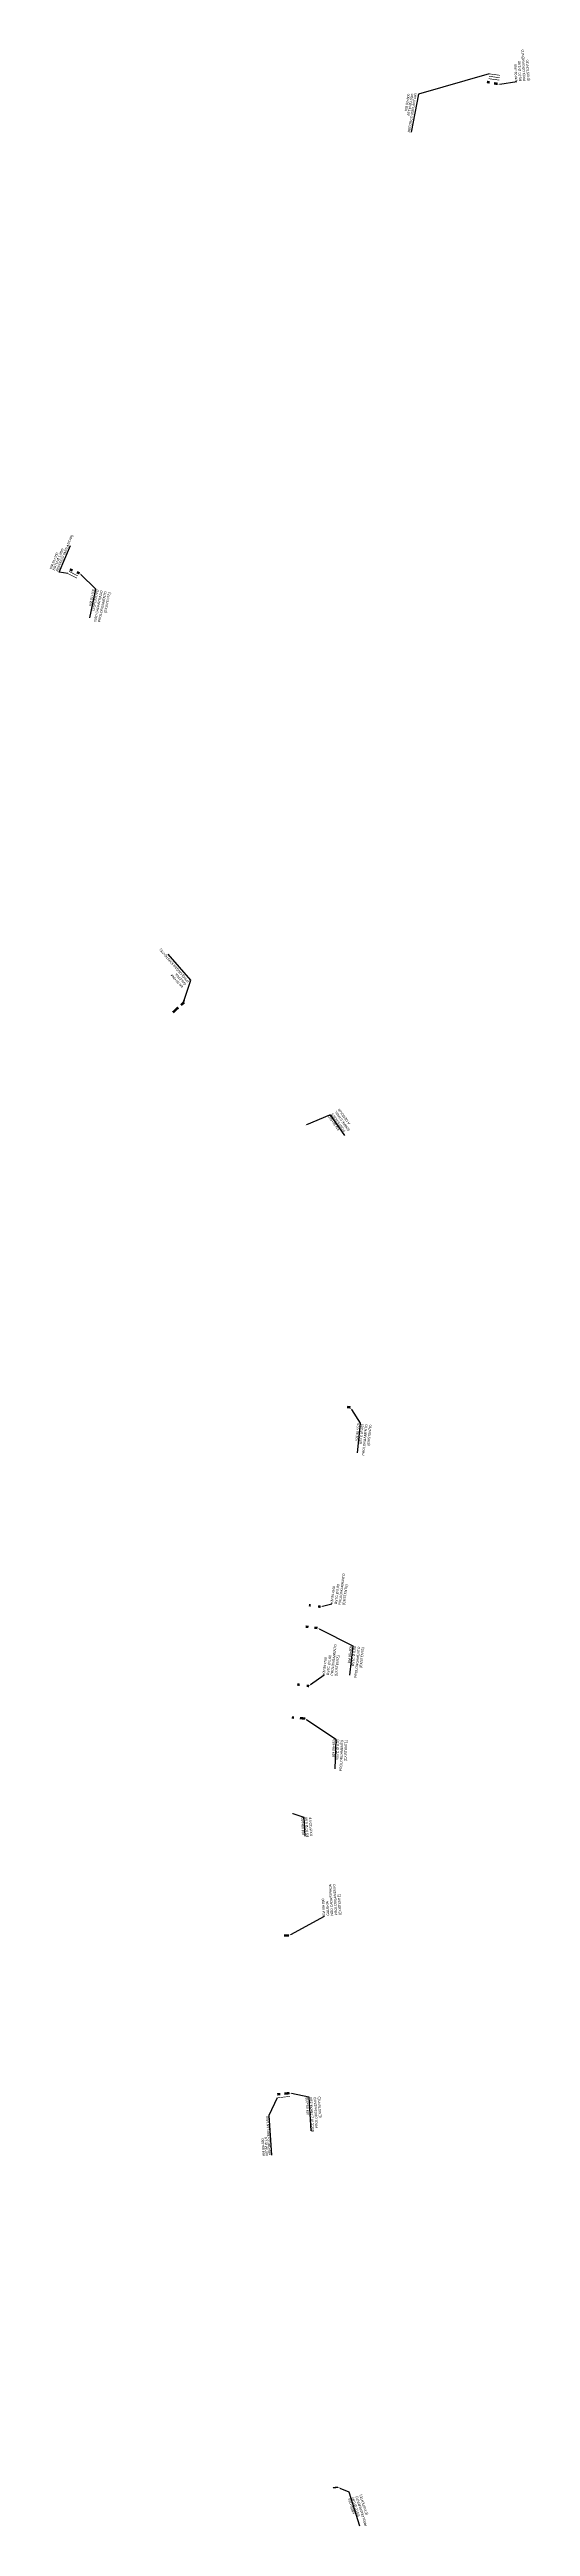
# Model space of a CAD drawing. Header units: metres. Extents: x 290209 to 324422, y 7399791 to 7463837.
# Drawn here: x 295744 to 296536, y 7455805 to 7459885 of the extents above; entities that cross this region are included whole.
import ezdxf
from ezdxf import colors
from ezdxf.entities.mleader import LeaderData, LeaderLine
from ezdxf.math import Vec2, Vec3

# ---------------------------------------------------------------- set-up
doc = ezdxf.new("R2010")
doc.units = ezdxf.units.M
for name, color, linetype in [('_DRENAGEM _TEXTOS_TIC', 2, 'Continuous'), ('_DRENAGEM_AMPLIAÇÃO DE BUEIRO-TIC', 23, 'Continuous'), ('_DRENAGEM_PROLONGAMENTO DE BUEIRO-TIC', 23, 'Continuous'), ('BUEIRO_1.5', 50, 'Continuous'), ('BUEIRO_TEXTO', 2, 'Continuous')]:
    doc.layers.add(name, color=color, linetype=linetype)
doc.styles.add('$0$DIM', font='arial.ttf', dxfattribs={"width": 0.8})
doc.styles.add('ARIAL', font='arial.ttf')
doc.styles.add('DIM', font='arial.ttf', dxfattribs={"width": 0.8})
doc.styles.get("Standard").update_dxf_attribs({"font": 'simplex.shx'})
doc.dimstyles.get("Standard").update_dxf_attribs({"dimtxt": 0.18, "dimasz": 0.18, "dimexe": 0.18, "dimexo": 0.0625, "dimgap": 0.09, "dimtad": 0, "dimtih": 1, "dimtoh": 1, "dimdec": 4, "dimzin": 0, "dimdsep": 46, "dimtxsty": 'Standard', "dimcen": 0.09, "dimadec": 0, "dimazin": 0, "dimtfac": 1, "dimtdec": 4, "dimtofl": 0, "dimtmove": 0, "dimatfit": 3, "dimfxl": 1, "dimtolj": 1, "dimtzin": 0, "dimarcsym": 0})
doc.dimstyles.new('U-1_2000', dxfattribs={"dimscale": 2, "dimtxt": 1.5, "dimasz": 0.75, "dimexe": 0.75, "dimexo": 0.75, "dimgap": 0.25, "dimtad": 1, "dimzin": 4, "dimtxsty": 'DIM', "dimblk": 'ARCHTICK', "dimcen": 0.7, "dimdle": 0.75, "dimclrd": 256, "dimclre": 256, "dimclrt": 256, "dimaunit": 1, "dimadec": 3, "dimazin": 2, "dimtfac": 1, "dimtofl": 0, "dimtmove": 0, "dimatfit": 3, "dimldrblk": 'CLOSEDBLANK', "dimfxl": 0, "dimtolj": 1, "dimtzin": 0, "dimlwd": -1, "dimlwe": -1, "dimarcsym": 0})

# ---------------------------------------------------------------- blocks, each defined once
blk = doc.blocks.new('_ArchTick')
at = {"color": 0, "linetype": 'ByBlock', "const_width": 0.15}
blk.add_lwpolyline([(-0.5, -0.5), (0.5, 0.5)], dxfattribs=at)

msp = doc.modelspace()

# ---------------------------------------------------------------- linework, layer by layer
at = {"layer": '_DRENAGEM_AMPLIAÇÃO DE BUEIRO-TIC', "const_width": 4}
for points, elevation in [([(296464.002, 7459831.483), (296468.527, 7459830.626)], -0.821), ([(296475.708, 7459829.267), (296481.718, 7459828.129)], -0.821), ([(295781.908, 7459026.61), (295777.364, 7459028.869)], 659.54), ([(295788.976, 7459023.999), (295793.47, 7459021.987)], 661.479), ([(295960.331, 7458310.969), (295965.615, 7458315.657)], 0.004), ([(296146.26, 7457137.392), (296142.816, 7457137.788)], 668.492)]:
    msp.add_lwpolyline(points, dxfattribs=dict(at, elevation=elevation))
for points in [[(295955.846, 7458307.158), (295947.141, 7458299.036)], [(296233.804, 7457649.155), (296239.425, 7457648.493)], [(296170.946, 7457322.804), (296173.908, 7457322.39)], [(296186.033, 7457320.693), (296190.236, 7457320.105)], [(296165.543, 7457287.39), (296170.291, 7457287.008)], [(296180.032, 7457285.728), (296185.11, 7457285.146)], [(296151.682, 7457192.12), (296155.77, 7457191.692)], [(296167.317, 7457189.97), (296171.405, 7457189.542)], [(296156.1, 7457136.863), (296164.896, 7457135.929)], [(296129.714, 7456778.862), (296138.311, 7456778.898)], [(296118.827, 7456517.108), (296123.992, 7456517.611)], [(296130.594, 7456518.255), (296139.111, 7456519.085)]]:
    msp.add_lwpolyline(points, dxfattribs=at)
at = {"layer": '_DRENAGEM_PROLONGAMENTO DE BUEIRO-TIC', "const_width": 2.32}
msp.add_lwpolyline([(296210.452, 7455869.172), (296219.178, 7455870.073)], dxfattribs=at)
at = {"layer": 'BUEIRO_1.5', "ltscale": 5, "const_width": 1.005}
for points in [[(296484.259, 7459834.479), (296466.717, 7459836.817)], [(296484.787, 7459838.444), (296467.245, 7459840.782)], [(296485.316, 7459842.409), (296467.774, 7459844.747)], [(295788.987, 7459014.248), (295774.119, 7459021.862)], [(295790.732, 7459017.849), (295775.943, 7459025.422)], [(296139.661, 7456513.774), (296118.949, 7456511.324)]]:
    msp.add_lwpolyline(points, dxfattribs=at)

# ---------------------------------------------------------------- texts
at = {"layer": 'BUEIRO_TEXTO', "style": '$0$DIM'}
for s, rotation, p in [('KM 92+800', 80.352549, (296332.545, 7459783.369, -658)), ('BTTM Ø1,50m', 80.352549, (296336.758, 7459775.806, -658)), ('REFORÇO (IMPLANTAR) ', 80.352549, (296337.599, 7459748.038, -658)), ('KM 91+700', 67.143401, (295747.527, 7459028.807)), ('BDTM Ø 1,80m', 67.143401, (295752.387, 7459026.498)), ('REFORÇO (IMPLANTAR) ', 67.143401, (295757.733, 7459024.525)), ('REFORÇO (IMPLANTAR) ', 93.625379, (296108.587, 7456416.715)), ('KM 89+030', 93.625379, (296098.644, 7456415.931)), ('BSTM Ø 1,5', 93.625379, (296103.686, 7456416.467))]:
    msp.add_text(s, height=4, rotation=rotation, dxfattribs=at).set_placement(p)
at = {"layer": 'BUEIRO_TEXTO', "insert": (295975.168, 7458350.861), "char_height": 4, "width": 83.75519, "attachment_point": 7, "rotation": 130.759673, "style": '$0$DIM'}
msp.add_mtext('km 90+944\\PGALERIA \\P(PROLONGAR EXISTENTE) ', dxfattribs=at)

# ---------------------------------------------------------------- leaders
at = {"layer": '_DRENAGEM _TEXTOS_TIC'}
ml = msp.add_multileader_mtext('Standard', dxfattribs=at)
ml.set_content('KM 92+800\\PBSTC Ø 0,80\\PPROLONGAMENTO\\P(EXISTENTE)', color=256, style='ARIAL')
ml.set_leader_properties()
ml.build(insert=Vec2(0, 0))
ml.multileader.update_dxf_attribs({"text_right_attachment_type": 6, "dogleg_length": 0.36, "arrow_head_size": 3})
ctx = ml.context
ctx.base_point, ctx.arrow_head_size, ctx.landing_gap_size, ctx.plane_origin, ctx.plane_x_axis, ctx.plane_y_axis = Vec3(296513.01, 7459832.263), 3, 0.09, Vec3(296675.54, 7459671.508), Vec3(-0.06110397, 0.99813141), Vec3(-0.99813141, -0.06110397)
ctx.right_attachment = 6
notes = []
notes.append((ctx, [(0, (1, 1, 0), (296513.032, 7459831.904), (-0.06110397, 0.99813141), 0.36, [(0, [(296482.147, 7459827.642)], 0, [])])]))
ctx.mtext.insert, ctx.mtext.text_direction, ctx.mtext.rotation, ctx.mtext.width, ctx.mtext.flow_direction = Vec3(296510.421, 7459832.195), Vec3(-0.06110397, 0.99813141), 1.63193839, 51.1678, 5
ml = msp.add_multileader_mtext('Standard', dxfattribs=at)
ml.set_content('KM 91+700\\PDISPOSITIVO\\PNÃO CADASTRADO\\PPROLONGAMENTO\\P(EXISTENTE)', color=256, style='ARIAL')
ml.set_leader_properties()
ml.build(insert=Vec2(0, 0))
ml.multileader.update_dxf_attribs({"text_right_attachment_type": 6, "dogleg_length": 0.36, "arrow_head_size": 3})
ctx = ml.context
ctx.base_point, ctx.arrow_head_size, ctx.landing_gap_size, ctx.plane_origin, ctx.plane_x_axis, ctx.plane_y_axis = Vec3(295806.453, 7458945.796, 659.152), 3, 0.09, Vec3(295931.221, 7458812.246, 659.152), Vec3(0.20626028, 0.97849716), Vec3(-0.97849716, 0.20626028)
ctx.right_attachment, ctx.text_align_type = 6, 2
notes.append((ctx, [(1, (1, 1, 0), (295819.78, 7458996.473, 659.152), (-0.20626028, -0.97849716), 0.36, [(0, [(295793.422, 7459022.528, 659.152)], 0, [])])]))
ctx.mtext.insert, ctx.mtext.text_direction, ctx.mtext.rotation, ctx.mtext.alignment, ctx.mtext.flow_direction = Vec3(295814.622, 7458997.1, 659.152), Vec3(0.20626028, 0.97849716), 1.36304481, 3, 5
ml = msp.add_multileader_mtext('Standard', dxfattribs=at)
ml.set_content('KM 90+660\\PPONTILHÕES\\PSOBRE CANAL A DEMOLIR', color=256, style='ARIAL')
ml.set_leader_properties()
ml.build(insert=Vec2(0, 0))
ml.multileader.update_dxf_attribs({"text_right_attachment_type": 6, "dogleg_length": 0.36, "arrow_head_size": 3})
ctx = ml.context
ctx.base_point, ctx.arrow_head_size, ctx.landing_gap_size, ctx.plane_origin, ctx.plane_x_axis, ctx.plane_y_axis = Vec3(296226.389, 7458096.425), 3, 0.09, Vec3(296421.831, 7458062.116), Vec3(-0.58057762, 0.8142049), Vec3(-0.8142049, -0.58057762)
ctx.right_attachment, ctx.text_align_type = 6, 2
notes.append((ctx, [(1, (1, 1, 0), (296205.512, 7458130.468), (0.58057762, -0.8142049), 0.36, [(0, [(296164.596, 7458113.014)], 0, [])])]))
ctx.mtext.insert, ctx.mtext.text_direction, ctx.mtext.rotation, ctx.mtext.width, ctx.mtext.alignment, ctx.mtext.flow_direction = Vec3(296201.865, 7458127.315), Vec3(-0.58057762, 0.8142049), 2.19023427, 40.99045, 3, 5
ml = msp.add_multileader_mtext('Standard', dxfattribs=at)
ml.set_content('KM 90+170\\PBSTC Ø 0,80\\PPROLONGAMENTO\\P(EXISTENTE)', color=256, style='ARIAL')
ml.set_leader_properties()
ml.build(insert=Vec2(0, 0))
ml.multileader.update_dxf_attribs({"text_right_attachment_type": 6, "dogleg_length": 0.36, "arrow_head_size": 3})
ctx = ml.context
ctx.base_point, ctx.arrow_head_size, ctx.landing_gap_size, ctx.plane_origin, ctx.plane_x_axis, ctx.plane_y_axis = Vec3(296247.567, 7457571.219), 3, 0.09, Vec3(296397.801, 7457446.989), Vec3(0.10469957, 0.9945039), Vec3(-0.9945039, 0.10469957)
ctx.right_attachment, ctx.text_align_type = 6, 2
notes.append((ctx, [(1, (1, 1, 0), (296255.555, 7457622.371), (-0.10469957, -0.9945039), 0.36, [(0, [(296239.235, 7457647.67)], 0, [])])]))
ctx.mtext.insert, ctx.mtext.text_direction, ctx.mtext.rotation, ctx.mtext.alignment, ctx.mtext.flow_direction = Vec3(296250.36, 7457622.466), Vec3(0.10469957, 0.9945039), 1.46590452, 3, 5
ml = msp.add_multileader_mtext('Standard', dxfattribs=at)
ml.set_content('KM 89+840\\PBSTC Ø 0,80\\PPROLONGAMENTO\\P(EXISTENTE)', color=256, style='ARIAL')
ml.set_leader_properties()
ml.build(insert=Vec2(0, 0))
ml.multileader.update_dxf_attribs({"text_right_attachment_type": 6, "dogleg_length": 0.36, "arrow_head_size": 3})
ctx = ml.context
ctx.base_point, ctx.arrow_head_size, ctx.landing_gap_size, ctx.plane_origin, ctx.plane_x_axis, ctx.plane_y_axis = Vec3(296208.938, 7457325.194), 3, 0.09, Vec3(296343.585, 7457114.683), Vec3(0.1313519, 0.9913358), Vec3(-0.9913358, 0.1313519)
ctx.right_attachment = 6
notes.append((ctx, [(0, (1, 1, 0), (296208.891, 7457324.837), (0.1313519, 0.9913358), 0.36, [(0, [(296190.273, 7457320.205)], 0, [])])]))
ctx.mtext.insert, ctx.mtext.text_direction, ctx.mtext.rotation, ctx.mtext.flow_direction = Vec3(296206.384, 7457325.623), Vec3(0.1313519, 0.9913358), 1.43906375, 5
ml = msp.add_multileader_mtext('Standard', dxfattribs=at)
ml.set_content('KM 89+700\\PBSTC Ø 0,80\\PPROLONGAMENTO\\P(EXISTENTE)', color=256, style='ARIAL')
ml.set_leader_properties()
ml.build(insert=Vec2(0, 0))
ml.multileader.update_dxf_attribs({"text_right_attachment_type": 6, "dogleg_length": 0.36, "arrow_head_size": 3})
ctx = ml.context
ctx.base_point, ctx.arrow_head_size, ctx.landing_gap_size, ctx.plane_origin, ctx.plane_x_axis, ctx.plane_y_axis = Vec3(296195.914, 7457208.263), 3, 0.09, Vec3(296324.877, 7456982.945), Vec3(0.11664997, 0.99317309), Vec3(-0.99317309, 0.11664997)
ctx.right_attachment = 6
notes.append((ctx, [(0, (1, 1, 0), (296195.872, 7457207.906), (0.11664997, 0.99317309), 0.36, [(0, [(296171.25, 7457190.089)], 0, [])])]))
ctx.mtext.insert, ctx.mtext.text_direction, ctx.mtext.rotation, ctx.mtext.flow_direction = Vec3(296193.354, 7457208.655), Vec3(0.11664997, 0.99317309), 1.45388018, 5
ml = msp.add_multileader_mtext('Standard', dxfattribs=at)
ml.set_content('KM 89+800\\PBSTC Ø 0,60\\PPROLONGAMENTO\\P(EXISTENTE)', color=256, style='ARIAL')
ml.set_leader_properties()
ml.build(insert=Vec2(0, 0))
ml.multileader.update_dxf_attribs({"text_right_attachment_type": 6, "dogleg_length": 0.36, "arrow_head_size": 3})
ctx = ml.context
ctx.base_point, ctx.arrow_head_size, ctx.landing_gap_size, ctx.plane_origin, ctx.plane_x_axis, ctx.plane_y_axis = Vec3(296235.011, 7457204.897), 3, 0.09, Vec3(296339.59, 7457080.059), Vec3(0.10969852, 0.99396491), Vec3(-0.99396491, 0.10969852)
ctx.right_attachment, ctx.text_align_type = 6, 2
notes.append((ctx, [(1, (1, 1, 0), (296243.256, 7457256.008), (-0.10969852, -0.99396491), 0.36, [(0, [(296185.258, 7457284.909)], 0, [])])]))
ctx.mtext.insert, ctx.mtext.text_direction, ctx.mtext.rotation, ctx.mtext.alignment, ctx.mtext.flow_direction = Vec3(296238.062, 7457256.129), Vec3(0.10969852, 0.99396491), 1.46087659, 3, 5
ml = msp.add_multileader_mtext('Standard', dxfattribs=at)
ml.set_content('KM 89+650\\PBSTC Ø 0,70\\PPROLONGAMENTO\\P(EXISTENTE)', color=256, style='ARIAL')
ml.set_leader_properties()
ml.build(insert=Vec2(0, 0))
ml.multileader.update_dxf_attribs({"text_right_attachment_type": 6, "dogleg_length": 0.36, "arrow_head_size": 3})
ctx = ml.context
ctx.base_point, ctx.arrow_head_size, ctx.landing_gap_size, ctx.plane_origin, ctx.plane_x_axis, ctx.plane_y_axis = Vec3(296210.726, 7457050.438), 3, 0.09, Vec3(296336.353, 7456937.912), Vec3(0.04160084, 0.99913431), Vec3(-0.99913431, 0.04160084)
ctx.right_attachment, ctx.text_align_type = 6, 2
notes.append((ctx, [(1, (1, 1, 0), (296215.463, 7457101.993), (-0.04160084, -0.99913431), 0.36, [(0, [(296164.553, 7457136.017)], 0, [])])]))
ctx.mtext.insert, ctx.mtext.text_direction, ctx.mtext.rotation, ctx.mtext.alignment, ctx.mtext.flow_direction = Vec3(296210.273, 7457101.759), Vec3(0.04160084, 0.99913431), 1.52918348, 3, 5
ml = msp.add_multileader_mtext('Standard', dxfattribs=at)
ml.set_content('KM 89+500\\PBSTC Ø 0,60\\PEXISTENTE', color=256, style='ARIAL')
ml.set_leader_properties()
ml.build(insert=Vec2(0, 0))
ml.multileader.update_dxf_attribs({"text_right_attachment_type": 6, "dogleg_length": 0.36, "arrow_head_size": 3})
ctx = ml.context
ctx.base_point, ctx.arrow_head_size, ctx.landing_gap_size, ctx.plane_origin, ctx.plane_x_axis, ctx.plane_y_axis = Vec3(296161.827, 7456940.558, -668), 3, 0.09, Vec3(296324.357, 7456779.803, -668), Vec3(-0.06110397, 0.99813141), Vec3(-0.99813141, -0.06110397)
ctx.right_attachment, ctx.text_align_type = 6, 2
notes.append((ctx, [(1, (1, 1, 0), (296162.566, 7456973.759, -668), (0.06110397, -0.99813141), 0.36, [(0, [(296141.797, 7456980.777, -668)], 0, [])])]))
ctx.mtext.insert, ctx.mtext.text_direction, ctx.mtext.rotation, ctx.mtext.alignment, ctx.mtext.flow_direction = Vec3(296157.802, 7456973.016, -668), Vec3(-0.06110397, 0.99813141), 1.63193839, 3, 5
ml = msp.add_multileader_mtext('Standard', dxfattribs=at)
ml.set_content('KM 89+330\\PGALERIA\\PNÃO CADASTRADA\\PPROLONGAMENTO\\P(EXISTENTE)', color=256, style='ARIAL')
ml.set_leader_properties()
ml.build(insert=Vec2(0, 0))
ml.multileader.update_dxf_attribs({"text_right_attachment_type": 6, "dogleg_length": 0.36, "arrow_head_size": 3})
ctx = ml.context
ctx.base_point, ctx.arrow_head_size, ctx.landing_gap_size, ctx.plane_origin, ctx.plane_x_axis, ctx.plane_y_axis = Vec3(296196.372, 7456810.769, 668), 3, 0.09, Vec3(296316.853, 7456582.033, 668), Vec3(-0.06110397, 0.99813141), Vec3(-0.99813141, -0.06110397)
ctx.right_attachment = 6
notes.append((ctx, [(0, (1, 1, 0), (296196.394, 7456810.41, 668), (-0.06110397, 0.99813141), 0.36, [(0, [(296138.311, 7456778.898, 668)], 0, [])])]))
ctx.mtext.insert, ctx.mtext.text_direction, ctx.mtext.rotation, ctx.mtext.flow_direction = Vec3(296193.783, 7456810.701, 668), Vec3(-0.06110397, 0.99813141), 1.63193839, 5
ml = msp.add_multileader_mtext('Standard', dxfattribs=at)
ml.set_content('KM 89+030\\PBSCC Ø 2,74mX4,23m\\PPROLONGAMENTO\\P(EXISTENTE)', color=256, style='ARIAL')
ml.set_leader_properties()
ml.build(insert=Vec2(0, 0))
ml.multileader.update_dxf_attribs({"text_right_attachment_type": 6, "dogleg_length": 0.36, "arrow_head_size": 3})
ctx = ml.context
ctx.base_point, ctx.arrow_head_size, ctx.landing_gap_size, ctx.plane_origin, ctx.plane_x_axis, ctx.plane_y_axis = Vec3(296171.509, 7456455.29), 3, 0.09, Vec3(296353.56, 7456327.657), Vec3(-0.06110397, 0.99813141), Vec3(-0.99813141, -0.06110397)
ctx.right_attachment, ctx.text_align_type = 6, 2
notes.append((ctx, [(1, (1, 1, 0), (296170.577, 7456512.877), (0.06110397, -0.99813141), 0.36, [(0, [(296139.464, 7456519.486)], 0, [])])]))
ctx.mtext.insert, ctx.mtext.text_direction, ctx.mtext.rotation, ctx.mtext.alignment, ctx.mtext.flow_direction = Vec3(296165.438, 7456512.111), Vec3(-0.06110397, 0.99813141), 1.63193839, 3, 5
ml = msp.add_multileader_mtext('Standard', dxfattribs=at)
ml.set_content('KM88+380\\PBSTC Ø 0,80\\PPROLONGAMENTO\\P(EXISTENTE)', color=256, style='ARIAL')
ml.set_leader_properties()
ml.build(insert=Vec2(0, 0))
ml.multileader.update_dxf_attribs({"text_right_attachment_type": 6, "dogleg_length": 0.36, "arrow_head_size": 3})
ctx = ml.context
ctx.base_point, ctx.arrow_head_size, ctx.landing_gap_size, ctx.plane_origin, ctx.plane_x_axis, ctx.plane_y_axis = Vec3(296255.662, 7455793.575), 3, 10, Vec3(296262.168, 7455785.657), Vec3(-0.300308, 0.95384228), Vec3(-0.95384228, -0.300308)
ctx.right_attachment, ctx.text_align_type = 6, 2
notes.append((ctx, [(1, (1, 1, 0), (296236.651, 7455862.579), (0.300308, -0.95384228), 0.36, [(0, [(296219.059, 7455869.917)], 0, [])])]))
ctx.mtext.insert, ctx.mtext.text_direction, ctx.mtext.rotation, ctx.mtext.alignment, ctx.mtext.flow_direction = Vec3(296234.825, 7455851.142), Vec3(-0.300308, 0.95384228), 1.87581187, 3, 5
at = {"layer": 'BUEIRO_TEXTO'}
for points, dimstyle, override in [([(296467.505, 7459844.896, 728.722), (296351.332, 7459811.541, 728.722), (296339.08, 7459748.557, 728.722)], 'Standard', {"dimasz": 3}), ([(295774.119, 7459021.862, 728.722), (295759.725, 7459024.34, 728.722), (295778.721, 7459067.86, 728.722)], 'Standard', {"dimasz": 3}), ([(295964.315, 7458315.875), (295976.837, 7458351.895), (295939.06, 7458394.769)], 'U-1_2000', {"dimscale": 1, "dimasz": 3}), ([(296118.949, 7456511.324, 728.722), (296104.918, 7456482.139, 728.722), (296109.475, 7456416.738, 728.722)], 'Standard', {"dimasz": 3})]:
    msp.add_leader(points, dimstyle=dimstyle, override=override, dxfattribs=at)
for ctx, leaders in notes:
    for number, flags, end, landing, length, lines in leaders:
        leader = LeaderData()
        leader.index, (leader.has_last_leader_line, leader.has_dogleg_vector, leader.attachment_direction) = number, flags
        leader.last_leader_point, leader.dogleg_vector, leader.dogleg_length = Vec3(end), Vec3(landing), length
        for number, points, colour, breaks in lines:
            line = LeaderLine()
            line.index, line.vertices, line.color, line.breaks = number, Vec3.list(points), colors.encode_raw_color(colour), breaks
            leader.lines.append(line)
        ctx.leaders.append(leader)

doc.saveas('drawing.dxf')
